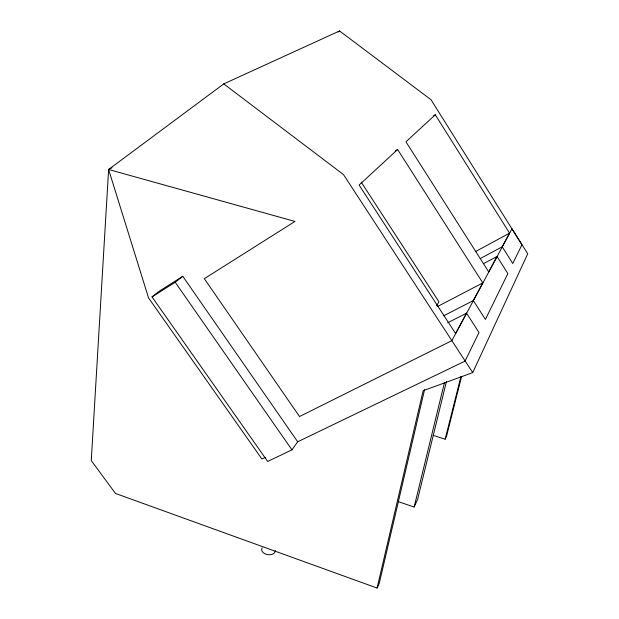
<?xml version="1.0" encoding="UTF-8"?>
<svg xmlns="http://www.w3.org/2000/svg" width="619" height="619" viewBox="0 0 619 619"><rect width="100%" height="100%" fill="white"/><g stroke="black" fill="none" stroke-linecap="round" stroke-linejoin="round"><path stroke-width="0.93" d="M433.687 115.768L435.281 114.755L509.569 233.139L502.233 246.788L512.772 263.501L521.925 244.784L431.041 99.744L339.552 30.95L223.745 83.898L108.611 169.49L91.264 460.598L115.482 493.451L377.095 588.05L379.269 583.284L424.58 389.637M377.095 588.05L423.148 390.69L472.723 372.615L527.736 253.798L512.014 228.759L451.87 340.659L299.526 416.525L204.324 278.689L294.961 221.432L108.611 169.49L148.56 297.948L261.907 459.012L265.265 457.395M398.613 501.754L414.15 507.015L444.442 382.666M446.431 381.521L417.577 499.525L414.15 507.015M433.215 435.374L445.162 439.204L460.946 376.445M461.581 376.484L446.547 436.186L445.162 439.204M297.685 441.773L182.783 276.291L159.787 290.845L152.011 296.911L267.679 461.464L291.951 449.843L297.685 441.773L465.024 361.117L479.013 332.519L466.533 313.175L455.592 333.517L359.113 185.058L397.622 149.512L482.805 282.922L473.311 300.563L443.599 315.845M473.311 300.563L485.42 319.412L507.851 273.567L497.026 256.459L488.716 271.919L405.963 141.821L435.281 114.755M436.557 305.724L438.941 301.84L361.248 182.156M152.011 296.911L175.208 282.256L182.783 276.291M338.051 32.041L339.552 30.95M395.208 151.028L397.622 149.512M475.794 251.422L509.569 233.139M480.39 258.494L502.233 246.788M483.54 263.64L497.026 256.459M437.61 306.482L482.805 282.922M108.611 169.49L112.047 167.726M447.707 322.762L466.533 313.175M223.745 83.898L343.499 174.589L472.723 372.615M175.208 282.256L291.951 449.843M275.3 550.546A6.886 4.565 9 0 1 267.292 554.585A6.886 4.565 9 0 1 262.147 547.846"/></g></svg>
